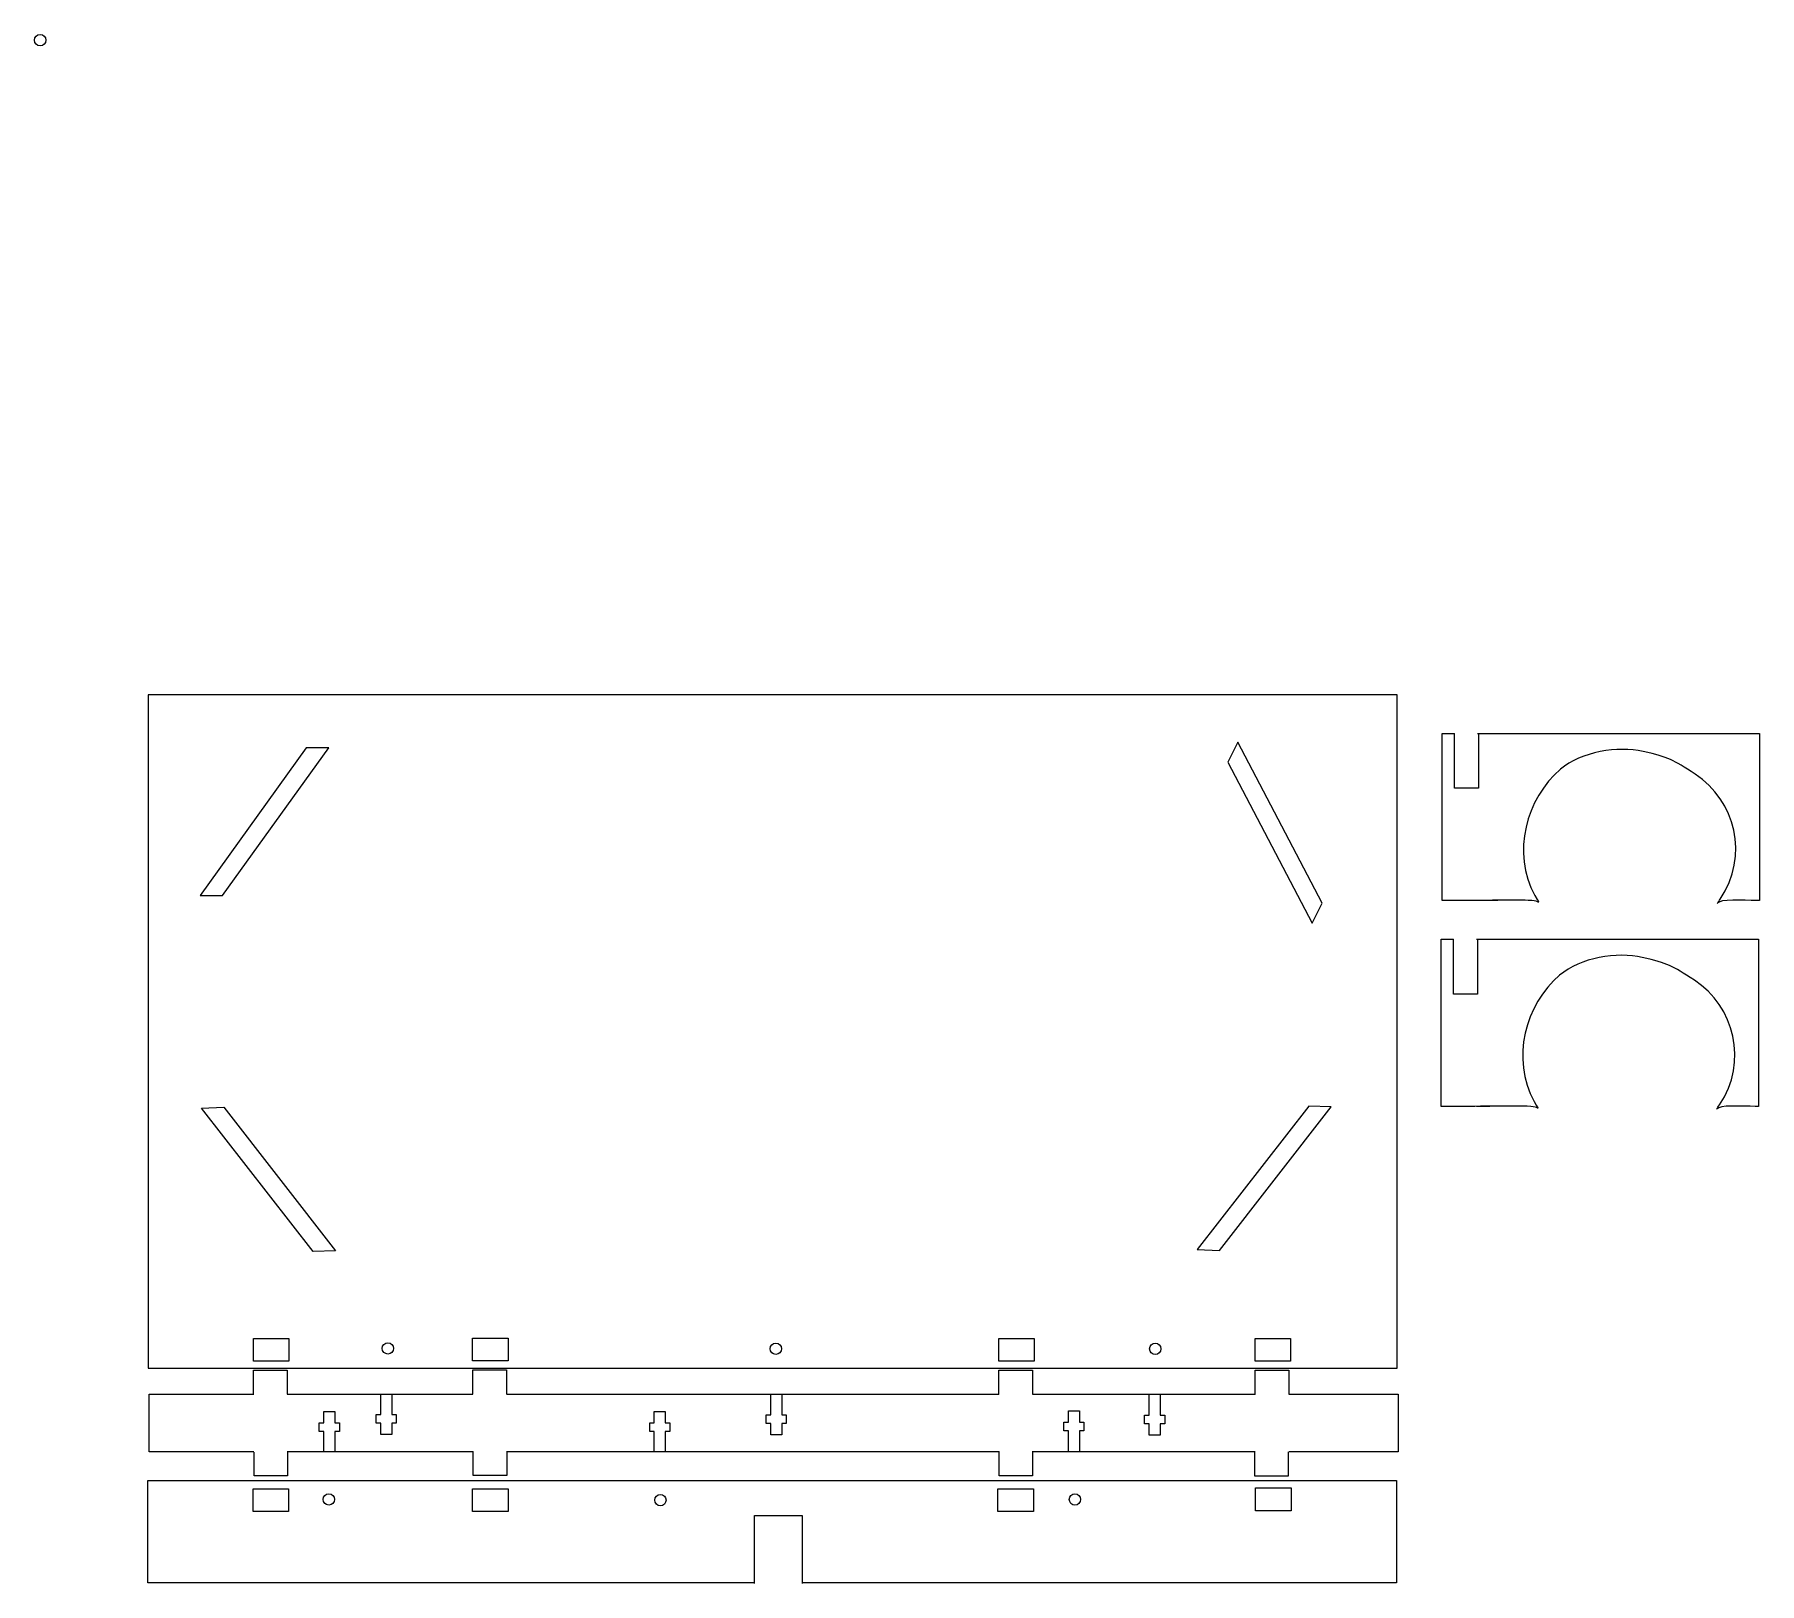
# Model space of a CAD drawing. Header units: inches. Extents: x -13 to 4.9, y -3.7 to 12.4.
import ezdxf

# ---------------------------------------------------------------- set-up
doc = ezdxf.new("R2010")
doc.units = ezdxf.units.IN
doc.header["$MEASUREMENT"] = 0
doc.layers.add('Layer 1', color=7, linetype='Continuous')

msp = doc.modelspace()

# ---------------------------------------------------------------- linework, layer by layer
at = {"layer": 'Layer 1', "color": 250, "lineweight": 9}
msp.add_lwpolyline([(-11.863, -1.489), (1.121, -1.489), (1.121, 5.511), (-11.863, 5.511), (-11.863, -1.489)], close=True, dxfattribs=at)
for centre in [(-9.372, -1.284), (-5.338, -1.287), (-1.393, -1.288), (-9.986, -2.853), (-6.539, -2.861), (-2.228, -2.854)]:
    msp.add_ellipse(centre, major_axis=(0, 0.059), ratio=1, dxfattribs=at)
at = {"layer": 'Layer 1', "color": 1, "lineweight": 9}
for points, knots in [([(-12.928, 12.317), (-12.928, 12.35), (-12.955, 12.377), (-12.987, 12.377), (-12.987, 12.377), (-13.02, 12.377), (-13.046, 12.35), (-13.046, 12.317), (-13.046, 12.317), (-13.046, 12.285), (-13.02, 12.258), (-12.987, 12.258), (-12.987, 12.258), (-12.955, 12.258), (-12.928, 12.285), (-12.928, 12.317)], [0, 0, 0, 0, 0.2, 0.2, 0.2, 0.2, 0.4, 0.4, 0.4, 0.4, 0.6, 0.6, 0.6, 0.6, 1, 1, 1, 1]), ([(-12.928, 12.317), (-12.928, 12.35), (-12.955, 12.377), (-12.987, 12.377), (-12.987, 12.377), (-13.02, 12.377), (-13.046, 12.35), (-13.046, 12.317), (-13.046, 12.317), (-13.046, 12.285), (-13.02, 12.258), (-12.987, 12.258), (-12.987, 12.258), (-12.955, 12.258), (-12.928, 12.285), (-12.928, 12.317)], [0, 0, 0, 0, 0.2, 0.2, 0.2, 0.2, 0.4, 0.4, 0.4, 0.4, 0.6, 0.6, 0.6, 0.6, 1, 1, 1, 1]), ([(-10.401, -1.18), (-10.401, -1.18), (-10.771, -1.18), (-10.771, -1.18), (-10.771, -1.18), (-10.771, -1.18), (-10.771, -1.416), (-10.771, -1.416), (-10.771, -1.416), (-10.771, -1.416), (-10.401, -1.416), (-10.401, -1.416), (-10.401, -1.416), (-10.401, -1.416), (-10.401, -1.18), (-10.401, -1.18)], [0, 0, 0, 0, 0.2, 0.2, 0.2, 0.2, 0.4, 0.4, 0.4, 0.4, 0.6, 0.6, 0.6, 0.6, 1, 1, 1, 1]), ([(-8.121, -1.177), (-8.121, -1.177), (-8.491, -1.177), (-8.491, -1.177), (-8.491, -1.177), (-8.491, -1.177), (-8.491, -1.413), (-8.491, -1.413), (-8.491, -1.413), (-8.491, -1.413), (-8.121, -1.413), (-8.121, -1.413), (-8.121, -1.413), (-8.121, -1.413), (-8.121, -1.177), (-8.121, -1.177)], [0, 0, 0, 0, 0.2, 0.2, 0.2, 0.2, 0.4, 0.4, 0.4, 0.4, 0.6, 0.6, 0.6, 0.6, 1, 1, 1, 1]), ([(-2.651, -1.18), (-2.651, -1.18), (-3.021, -1.18), (-3.021, -1.18), (-3.021, -1.18), (-3.021, -1.18), (-3.021, -1.416), (-3.021, -1.416), (-3.021, -1.416), (-3.021, -1.416), (-2.651, -1.416), (-2.651, -1.416), (-2.651, -1.416), (-2.651, -1.416), (-2.651, -1.18), (-2.651, -1.18)], [0, 0, 0, 0, 0.2, 0.2, 0.2, 0.2, 0.4, 0.4, 0.4, 0.4, 0.6, 0.6, 0.6, 0.6, 1, 1, 1, 1]), ([(0.014, -1.18), (0.014, -1.18), (-0.356, -1.18), (-0.356, -1.18), (-0.356, -1.18), (-0.356, -1.18), (-0.356, -1.416), (-0.356, -1.416), (-0.356, -1.416), (-0.356, -1.416), (0.014, -1.416), (0.014, -1.416), (0.014, -1.416), (0.014, -1.416), (0.014, -1.18), (0.014, -1.18)], [0, 0, 0, 0, 0.2, 0.2, 0.2, 0.2, 0.4, 0.4, 0.4, 0.4, 0.6, 0.6, 0.6, 0.6, 1, 1, 1, 1]), ([(-9.332, -1.759), (-9.332, -1.759), (-9.332, -1.97), (-9.332, -1.97), (-9.332, -1.97), (-9.332, -1.97), (-9.285, -1.97), (-9.285, -1.97), (-9.285, -1.97), (-9.285, -1.97), (-9.285, -2.061), (-9.285, -2.061), (-9.285, -2.061), (-9.285, -2.061), (-9.332, -2.061), (-9.332, -2.061), (-9.332, -2.061), (-9.332, -2.061), (-9.332, -2.179), (-9.332, -2.179), (-9.332, -2.179), (-9.332, -2.179), (-9.386, -2.179), (-9.386, -2.179), (-9.386, -2.179), (-9.386, -2.179), (-9.446, -2.179), (-9.446, -2.179), (-9.446, -2.179), (-9.446, -2.179), (-9.446, -2.061), (-9.446, -2.061), (-9.446, -2.061), (-9.446, -2.061), (-9.494, -2.061), (-9.494, -2.061), (-9.494, -2.061), (-9.494, -2.061), (-9.494, -1.97), (-9.494, -1.97), (-9.494, -1.97), (-9.494, -1.97), (-9.446, -1.97), (-9.446, -1.97), (-9.446, -1.97), (-9.446, -1.97), (-9.446, -1.759), (-9.446, -1.759)], [0, 0, 0, 0, 0.076923, 0.076923, 0.076923, 0.076923, 0.153846, 0.153846, 0.153846, 0.153846, 0.230769, 0.230769, 0.230769, 0.230769, 0.307692, 0.307692, 0.307692, 0.307692, 0.384615, 0.384615, 0.384615, 0.384615, 0.461538, 0.461538, 0.461538, 0.461538, 0.538462, 0.538462, 0.538462, 0.538462, 0.615385, 0.615385, 0.615385, 0.615385, 0.692308, 0.692308, 0.692308, 0.692308, 0.769231, 0.769231, 0.769231, 0.769231, 0.846154, 0.846154, 0.846154, 0.846154, 1, 1, 1, 1]), ([(-5.277, -1.763), (-5.277, -1.763), (-5.277, -1.974), (-5.277, -1.974), (-5.277, -1.974), (-5.277, -1.974), (-5.23, -1.974), (-5.23, -1.974), (-5.23, -1.974), (-5.23, -1.974), (-5.23, -2.064), (-5.23, -2.064), (-5.23, -2.064), (-5.23, -2.064), (-5.277, -2.064), (-5.277, -2.064), (-5.277, -2.064), (-5.277, -2.064), (-5.277, -2.182), (-5.277, -2.182), (-5.277, -2.182), (-5.277, -2.182), (-5.331, -2.182), (-5.331, -2.182), (-5.331, -2.182), (-5.331, -2.182), (-5.391, -2.182), (-5.391, -2.182), (-5.391, -2.182), (-5.391, -2.182), (-5.391, -2.064), (-5.391, -2.064), (-5.391, -2.064), (-5.391, -2.064), (-5.439, -2.064), (-5.439, -2.064), (-5.439, -2.064), (-5.439, -2.064), (-5.439, -1.974), (-5.439, -1.974), (-5.439, -1.974), (-5.439, -1.974), (-5.391, -1.974), (-5.391, -1.974), (-5.391, -1.974), (-5.391, -1.974), (-5.391, -1.763), (-5.391, -1.763)], [0, 0, 0, 0, 0.076923, 0.076923, 0.076923, 0.076923, 0.153846, 0.153846, 0.153846, 0.153846, 0.230769, 0.230769, 0.230769, 0.230769, 0.307692, 0.307692, 0.307692, 0.307692, 0.384615, 0.384615, 0.384615, 0.384615, 0.461538, 0.461538, 0.461538, 0.461538, 0.538462, 0.538462, 0.538462, 0.538462, 0.615385, 0.615385, 0.615385, 0.615385, 0.692308, 0.692308, 0.692308, 0.692308, 0.769231, 0.769231, 0.769231, 0.769231, 0.846154, 0.846154, 0.846154, 0.846154, 1, 1, 1, 1]), ([(-1.342, -1.767), (-1.342, -1.767), (-1.342, -1.978), (-1.342, -1.978), (-1.342, -1.978), (-1.342, -1.978), (-1.295, -1.978), (-1.295, -1.978), (-1.295, -1.978), (-1.295, -1.978), (-1.295, -2.068), (-1.295, -2.068), (-1.295, -2.068), (-1.295, -2.068), (-1.342, -2.068), (-1.342, -2.068), (-1.342, -2.068), (-1.342, -2.068), (-1.342, -2.186), (-1.342, -2.186), (-1.342, -2.186), (-1.342, -2.186), (-1.396, -2.186), (-1.396, -2.186), (-1.396, -2.186), (-1.396, -2.186), (-1.456, -2.186), (-1.456, -2.186), (-1.456, -2.186), (-1.456, -2.186), (-1.456, -2.068), (-1.456, -2.068), (-1.456, -2.068), (-1.456, -2.068), (-1.504, -2.068), (-1.504, -2.068), (-1.504, -2.068), (-1.504, -2.068), (-1.504, -1.978), (-1.504, -1.978), (-1.504, -1.978), (-1.504, -1.978), (-1.456, -1.978), (-1.456, -1.978), (-1.456, -1.978), (-1.456, -1.978), (-1.456, -1.767), (-1.456, -1.767)], [0, 0, 0, 0, 0.076923, 0.076923, 0.076923, 0.076923, 0.153846, 0.153846, 0.153846, 0.153846, 0.230769, 0.230769, 0.230769, 0.230769, 0.307692, 0.307692, 0.307692, 0.307692, 0.384615, 0.384615, 0.384615, 0.384615, 0.461538, 0.461538, 0.461538, 0.461538, 0.538462, 0.538462, 0.538462, 0.538462, 0.615385, 0.615385, 0.615385, 0.615385, 0.692308, 0.692308, 0.692308, 0.692308, 0.769231, 0.769231, 0.769231, 0.769231, 0.846154, 0.846154, 0.846154, 0.846154, 1, 1, 1, 1]), ([(-10.038, -2.359), (-10.038, -2.359), (-10.038, -2.148), (-10.038, -2.148), (-10.038, -2.148), (-10.038, -2.148), (-10.085, -2.148), (-10.085, -2.148), (-10.085, -2.148), (-10.085, -2.148), (-10.085, -2.058), (-10.085, -2.058), (-10.085, -2.058), (-10.085, -2.058), (-10.038, -2.058), (-10.038, -2.058), (-10.038, -2.058), (-10.038, -2.058), (-10.038, -1.94), (-10.038, -1.94), (-10.038, -1.94), (-10.038, -1.94), (-9.984, -1.94), (-9.984, -1.94), (-9.984, -1.94), (-9.984, -1.94), (-9.924, -1.94), (-9.924, -1.94), (-9.924, -1.94), (-9.924, -1.94), (-9.924, -2.058), (-9.924, -2.058), (-9.924, -2.058), (-9.924, -2.058), (-9.876, -2.058), (-9.876, -2.058), (-9.876, -2.058), (-9.876, -2.058), (-9.876, -2.148), (-9.876, -2.148), (-9.876, -2.148), (-9.876, -2.148), (-9.924, -2.148), (-9.924, -2.148), (-9.924, -2.148), (-9.924, -2.148), (-9.924, -2.359), (-9.924, -2.359)], [0, 0, 0, 0, 0.076923, 0.076923, 0.076923, 0.076923, 0.153846, 0.153846, 0.153846, 0.153846, 0.230769, 0.230769, 0.230769, 0.230769, 0.307692, 0.307692, 0.307692, 0.307692, 0.384615, 0.384615, 0.384615, 0.384615, 0.461538, 0.461538, 0.461538, 0.461538, 0.538462, 0.538462, 0.538462, 0.538462, 0.615385, 0.615385, 0.615385, 0.615385, 0.692308, 0.692308, 0.692308, 0.692308, 0.769231, 0.769231, 0.769231, 0.769231, 0.846154, 0.846154, 0.846154, 0.846154, 1, 1, 1, 1]), ([(-6.602, -2.36), (-6.602, -2.36), (-6.602, -2.149), (-6.602, -2.149), (-6.602, -2.149), (-6.602, -2.149), (-6.649, -2.149), (-6.649, -2.149), (-6.649, -2.149), (-6.649, -2.149), (-6.649, -2.058), (-6.649, -2.058), (-6.649, -2.058), (-6.649, -2.058), (-6.602, -2.058), (-6.602, -2.058), (-6.602, -2.058), (-6.602, -2.058), (-6.602, -1.94), (-6.602, -1.94), (-6.602, -1.94), (-6.602, -1.94), (-6.548, -1.94), (-6.548, -1.94), (-6.548, -1.94), (-6.548, -1.94), (-6.488, -1.94), (-6.488, -1.94), (-6.488, -1.94), (-6.488, -1.94), (-6.488, -2.058), (-6.488, -2.058), (-6.488, -2.058), (-6.488, -2.058), (-6.44, -2.058), (-6.44, -2.058), (-6.44, -2.058), (-6.44, -2.058), (-6.44, -2.149), (-6.44, -2.149), (-6.44, -2.149), (-6.44, -2.149), (-6.488, -2.149), (-6.488, -2.149), (-6.488, -2.149), (-6.488, -2.149), (-6.488, -2.36), (-6.488, -2.36)], [0, 0, 0, 0, 0.076923, 0.076923, 0.076923, 0.076923, 0.153846, 0.153846, 0.153846, 0.153846, 0.230769, 0.230769, 0.230769, 0.230769, 0.307692, 0.307692, 0.307692, 0.307692, 0.384615, 0.384615, 0.384615, 0.384615, 0.461538, 0.461538, 0.461538, 0.461538, 0.538462, 0.538462, 0.538462, 0.538462, 0.615385, 0.615385, 0.615385, 0.615385, 0.692308, 0.692308, 0.692308, 0.692308, 0.769231, 0.769231, 0.769231, 0.769231, 0.846154, 0.846154, 0.846154, 0.846154, 1, 1, 1, 1]), ([(-2.296, -2.353), (-2.296, -2.353), (-2.296, -2.142), (-2.296, -2.142), (-2.296, -2.142), (-2.296, -2.142), (-2.344, -2.142), (-2.344, -2.142), (-2.344, -2.142), (-2.344, -2.142), (-2.344, -2.051), (-2.344, -2.051), (-2.344, -2.051), (-2.344, -2.051), (-2.296, -2.051), (-2.296, -2.051), (-2.296, -2.051), (-2.296, -2.051), (-2.296, -1.933), (-2.296, -1.933), (-2.296, -1.933), (-2.296, -1.933), (-2.242, -1.933), (-2.242, -1.933), (-2.242, -1.933), (-2.242, -1.933), (-2.182, -1.933), (-2.182, -1.933), (-2.182, -1.933), (-2.182, -1.933), (-2.182, -2.051), (-2.182, -2.051), (-2.182, -2.051), (-2.182, -2.051), (-2.135, -2.051), (-2.135, -2.051), (-2.135, -2.051), (-2.135, -2.051), (-2.135, -2.142), (-2.135, -2.142), (-2.135, -2.142), (-2.135, -2.142), (-2.182, -2.142), (-2.182, -2.142), (-2.182, -2.142), (-2.182, -2.142), (-2.182, -2.353), (-2.182, -2.353)], [0, 0, 0, 0, 0.076923, 0.076923, 0.076923, 0.076923, 0.153846, 0.153846, 0.153846, 0.153846, 0.230769, 0.230769, 0.230769, 0.230769, 0.307692, 0.307692, 0.307692, 0.307692, 0.384615, 0.384615, 0.384615, 0.384615, 0.461538, 0.461538, 0.461538, 0.461538, 0.538462, 0.538462, 0.538462, 0.538462, 0.615385, 0.615385, 0.615385, 0.615385, 0.692308, 0.692308, 0.692308, 0.692308, 0.769231, 0.769231, 0.769231, 0.769231, 0.846154, 0.846154, 0.846154, 0.846154, 1, 1, 1, 1]), ([(-10.404, -2.742), (-10.404, -2.742), (-10.774, -2.742), (-10.774, -2.742), (-10.774, -2.742), (-10.774, -2.742), (-10.774, -2.978), (-10.774, -2.978), (-10.774, -2.978), (-10.774, -2.978), (-10.404, -2.978), (-10.404, -2.978), (-10.404, -2.978), (-10.404, -2.978), (-10.404, -2.742), (-10.404, -2.742)], [0, 0, 0, 0, 0.2, 0.2, 0.2, 0.2, 0.4, 0.4, 0.4, 0.4, 0.6, 0.6, 0.6, 0.6, 1, 1, 1, 1]), ([(-8.121, -2.742), (-8.121, -2.742), (-8.491, -2.742), (-8.491, -2.742), (-8.491, -2.742), (-8.491, -2.742), (-8.491, -2.978), (-8.491, -2.978), (-8.491, -2.978), (-8.491, -2.978), (-8.121, -2.978), (-8.121, -2.978), (-8.121, -2.978), (-8.121, -2.978), (-8.121, -2.742), (-8.121, -2.742)], [0, 0, 0, 0, 0.2, 0.2, 0.2, 0.2, 0.4, 0.4, 0.4, 0.4, 0.6, 0.6, 0.6, 0.6, 1, 1, 1, 1]), ([(-2.66, -2.742), (-2.66, -2.742), (-3.03, -2.742), (-3.03, -2.742), (-3.03, -2.742), (-3.03, -2.742), (-3.03, -2.978), (-3.03, -2.978), (-3.03, -2.978), (-3.03, -2.978), (-2.66, -2.978), (-2.66, -2.978), (-2.66, -2.978), (-2.66, -2.978), (-2.66, -2.742), (-2.66, -2.742)], [0, 0, 0, 0, 0.2, 0.2, 0.2, 0.2, 0.4, 0.4, 0.4, 0.4, 0.6, 0.6, 0.6, 0.6, 1, 1, 1, 1]), ([(0.019, -2.735), (0.019, -2.735), (-0.351, -2.735), (-0.351, -2.735), (-0.351, -2.735), (-0.351, -2.735), (-0.351, -2.971), (-0.351, -2.971), (-0.351, -2.971), (-0.351, -2.971), (0.019, -2.971), (0.019, -2.971), (0.019, -2.971), (0.019, -2.971), (0.019, -2.735), (0.019, -2.735)], [0, 0, 0, 0, 0.2, 0.2, 0.2, 0.2, 0.4, 0.4, 0.4, 0.4, 0.6, 0.6, 0.6, 0.6, 1, 1, 1, 1])]:
    msp.add_open_spline(points, degree=3, knots=knots, dxfattribs=at)
at = {"layer": 'Layer 1', "color": 250, "lineweight": 9}
for points, knots in [([(1.706, 3.372), (1.706, 3.372), (1.59, 3.372), (1.59, 3.372), (1.59, 3.372), (1.59, 3.372), (1.59, 5.111), (1.59, 5.111), (1.59, 5.111), (1.59, 5.111), (1.717, 5.111), (1.717, 5.111)], [0, 0, 0, 0, 0.25, 0.25, 0.25, 0.25, 0.5, 0.5, 0.5, 0.5, 1, 1, 1, 1]), ([(4.451, 3.343), (4.46, 3.356), (4.471, 3.371), (4.482, 3.388), (4.482, 3.388), (4.784, 3.837), (4.639, 4.415), (4.221, 4.685), (4.221, 4.685), (3.982, 4.84), (3.954, 4.858), (3.68, 4.922), (3.68, 4.922), (3.417, 4.983), (3.037, 4.92), (2.82, 4.737), (2.82, 4.737), (2.464, 4.435), (2.31, 3.869), (2.555, 3.424), (2.555, 3.424), (2.555, 3.424), (2.577, 3.385), (2.577, 3.385), (2.577, 3.385), (2.611, 3.328), (2.596, 3.37), (2.521, 3.373), (2.521, 3.373), (2.342, 3.38), (1.888, 3.372), (1.706, 3.372), (1.706, 3.372), (1.706, 3.372), (1.59, 3.372), (1.59, 3.372), (1.59, 3.372), (1.59, 3.372), (1.59, 5.111), (1.59, 5.111), (1.59, 5.111), (1.59, 5.111), (1.717, 5.111), (1.717, 5.111)], [0, 0, 0, 0, 0.083333, 0.083333, 0.083333, 0.083333, 0.166667, 0.166667, 0.166667, 0.166667, 0.25, 0.25, 0.25, 0.25, 0.333333, 0.333333, 0.333333, 0.333333, 0.416667, 0.416667, 0.416667, 0.416667, 0.5, 0.5, 0.5, 0.5, 0.583333, 0.583333, 0.583333, 0.583333, 0.666667, 0.666667, 0.666667, 0.666667, 0.75, 0.75, 0.75, 0.75, 0.833333, 0.833333, 0.833333, 0.833333, 1, 1, 1, 1]), ([(1.957, 5.111), (1.957, 5.111), (1.967, 5.111), (1.967, 5.111), (1.967, 5.111), (1.967, 5.111), (1.967, 4.541), (1.967, 4.541), (1.967, 4.541), (1.967, 4.541), (1.717, 4.541), (1.717, 4.541), (1.717, 4.541), (1.717, 4.541), (1.717, 5.111), (1.717, 5.111)], [0, 0, 0, 0, 0.2, 0.2, 0.2, 0.2, 0.4, 0.4, 0.4, 0.4, 0.6, 0.6, 0.6, 0.6, 1, 1, 1, 1]), ([(1.957, 5.111), (1.957, 5.111), (4.89, 5.111), (4.89, 5.111), (4.89, 5.111), (4.89, 5.111), (4.89, 3.372), (4.89, 3.372), (4.89, 3.372), (4.821, 3.373), (4.526, 3.389), (4.477, 3.36), (4.477, 3.36), (4.468, 3.354), (4.459, 3.349), (4.451, 3.343)], [0, 0, 0, 0, 0.2, 0.2, 0.2, 0.2, 0.4, 0.4, 0.4, 0.4, 0.6, 0.6, 0.6, 0.6, 1, 1, 1, 1]), ([(1.957, 5.111), (1.957, 5.111), (4.89, 5.111), (4.89, 5.111), (4.89, 5.111), (4.89, 5.111), (4.89, 3.372), (4.89, 3.372), (4.89, 3.372), (4.821, 3.373), (4.526, 3.389), (4.477, 3.36), (4.477, 3.36), (4.468, 3.354), (4.459, 3.349), (4.451, 3.343)], [0, 0, 0, 0, 0.2, 0.2, 0.2, 0.2, 0.4, 0.4, 0.4, 0.4, 0.6, 0.6, 0.6, 0.6, 1, 1, 1, 1]), ([(-11.092, 3.426), (-11.092, 3.426), (-11.325, 3.425), (-11.325, 3.425), (-11.325, 3.425), (-11.325, 3.425), (-10.22, 4.959), (-10.22, 4.959), (-10.22, 4.959), (-10.22, 4.959), (-9.987, 4.96), (-9.987, 4.96), (-9.987, 4.96), (-9.987, 4.96), (-11.092, 3.426), (-11.092, 3.426)], [0, 0, 0, 0, 0.2, 0.2, 0.2, 0.2, 0.4, 0.4, 0.4, 0.4, 0.6, 0.6, 0.6, 0.6, 1, 1, 1, 1]), ([(-0.639, 4.81), (-0.639, 4.81), (-0.535, 5.018), (-0.535, 5.018), (-0.535, 5.018), (-0.535, 5.018), (0.343, 3.344), (0.343, 3.344), (0.343, 3.344), (0.343, 3.344), (0.24, 3.136), (0.24, 3.136), (0.24, 3.136), (0.24, 3.136), (-0.639, 4.81), (-0.639, 4.81)], [0, 0, 0, 0, 0.2, 0.2, 0.2, 0.2, 0.4, 0.4, 0.4, 0.4, 0.6, 0.6, 0.6, 0.6, 1, 1, 1, 1]), ([(4.451, 3.343), (4.46, 3.356), (4.471, 3.371), (4.482, 3.388), (4.482, 3.388), (4.784, 3.837), (4.639, 4.415), (4.221, 4.685), (4.221, 4.685), (3.982, 4.84), (3.954, 4.858), (3.68, 4.922), (3.68, 4.922), (3.417, 4.983), (3.037, 4.92), (2.82, 4.737), (2.82, 4.737), (2.464, 4.435), (2.31, 3.869), (2.555, 3.424), (2.555, 3.424), (2.555, 3.424), (2.577, 3.385), (2.577, 3.385), (2.577, 3.385), (2.611, 3.328), (2.596, 3.37), (2.521, 3.373), (2.521, 3.373), (2.342, 3.38), (2.138, 3.372), (1.956, 3.372)], [0, 0, 0, 0, 0.111111, 0.111111, 0.111111, 0.111111, 0.222222, 0.222222, 0.222222, 0.222222, 0.333333, 0.333333, 0.333333, 0.333333, 0.444444, 0.444444, 0.444444, 0.444444, 0.555556, 0.555556, 0.555556, 0.555556, 0.666667, 0.666667, 0.666667, 0.666667, 0.777778, 0.777778, 0.777778, 0.777778, 1, 1, 1, 1]), ([(1.697, 1.231), (1.697, 1.231), (1.58, 1.231), (1.58, 1.231), (1.58, 1.231), (1.58, 1.231), (1.58, 2.97), (1.58, 2.97), (1.58, 2.97), (1.58, 2.97), (1.708, 2.97), (1.708, 2.97)], [0, 0, 0, 0, 0.25, 0.25, 0.25, 0.25, 0.5, 0.5, 0.5, 0.5, 1, 1, 1, 1]), ([(4.442, 1.202), (4.451, 1.215), (4.462, 1.23), (4.473, 1.247), (4.473, 1.247), (4.775, 1.696), (4.629, 2.274), (4.212, 2.544), (4.212, 2.544), (3.973, 2.699), (3.945, 2.717), (3.671, 2.781), (3.671, 2.781), (3.408, 2.842), (3.028, 2.779), (2.811, 2.596), (2.811, 2.596), (2.455, 2.294), (2.301, 1.728), (2.546, 1.283), (2.546, 1.283), (2.546, 1.283), (2.568, 1.244), (2.568, 1.244), (2.568, 1.244), (2.601, 1.187), (2.587, 1.229), (2.512, 1.232), (2.512, 1.232), (2.333, 1.239), (1.879, 1.231), (1.697, 1.231), (1.697, 1.231), (1.697, 1.231), (1.58, 1.231), (1.58, 1.231), (1.58, 1.231), (1.58, 1.231), (1.58, 2.97), (1.58, 2.97), (1.58, 2.97), (1.58, 2.97), (1.708, 2.97), (1.708, 2.97)], [0, 0, 0, 0, 0.083333, 0.083333, 0.083333, 0.083333, 0.166667, 0.166667, 0.166667, 0.166667, 0.25, 0.25, 0.25, 0.25, 0.333333, 0.333333, 0.333333, 0.333333, 0.416667, 0.416667, 0.416667, 0.416667, 0.5, 0.5, 0.5, 0.5, 0.583333, 0.583333, 0.583333, 0.583333, 0.666667, 0.666667, 0.666667, 0.666667, 0.75, 0.75, 0.75, 0.75, 0.833333, 0.833333, 0.833333, 0.833333, 1, 1, 1, 1]), ([(1.948, 2.97), (1.948, 2.97), (1.958, 2.97), (1.958, 2.97), (1.958, 2.97), (1.958, 2.97), (1.958, 2.4), (1.958, 2.4), (1.958, 2.4), (1.958, 2.4), (1.708, 2.4), (1.708, 2.4), (1.708, 2.4), (1.708, 2.4), (1.708, 2.97), (1.708, 2.97)], [0, 0, 0, 0, 0.2, 0.2, 0.2, 0.2, 0.4, 0.4, 0.4, 0.4, 0.6, 0.6, 0.6, 0.6, 1, 1, 1, 1]), ([(1.948, 2.97), (1.948, 2.97), (4.88, 2.97), (4.88, 2.97), (4.88, 2.97), (4.88, 2.97), (4.88, 1.231), (4.88, 1.231), (4.88, 1.231), (4.811, 1.232), (4.517, 1.248), (4.468, 1.219), (4.468, 1.219), (4.459, 1.213), (4.45, 1.208), (4.442, 1.202)], [0, 0, 0, 0, 0.2, 0.2, 0.2, 0.2, 0.4, 0.4, 0.4, 0.4, 0.6, 0.6, 0.6, 0.6, 1, 1, 1, 1]), ([(1.948, 2.97), (1.948, 2.97), (4.88, 2.97), (4.88, 2.97), (4.88, 2.97), (4.88, 2.97), (4.88, 1.231), (4.88, 1.231), (4.88, 1.231), (4.811, 1.232), (4.517, 1.248), (4.468, 1.219), (4.468, 1.219), (4.459, 1.213), (4.45, 1.208), (4.442, 1.202)], [0, 0, 0, 0, 0.2, 0.2, 0.2, 0.2, 0.4, 0.4, 0.4, 0.4, 0.6, 0.6, 0.6, 0.6, 1, 1, 1, 1]), ([(4.442, 1.202), (4.451, 1.215), (4.462, 1.23), (4.473, 1.247), (4.473, 1.247), (4.775, 1.696), (4.629, 2.274), (4.212, 2.544), (4.212, 2.544), (3.973, 2.699), (3.945, 2.717), (3.671, 2.781), (3.671, 2.781), (3.408, 2.842), (3.028, 2.779), (2.811, 2.596), (2.811, 2.596), (2.455, 2.294), (2.301, 1.728), (2.546, 1.283), (2.546, 1.283), (2.546, 1.283), (2.568, 1.244), (2.568, 1.244), (2.568, 1.244), (2.601, 1.187), (2.587, 1.229), (2.512, 1.232), (2.512, 1.232), (2.333, 1.239), (2.129, 1.231), (1.947, 1.231)], [0, 0, 0, 0, 0.111111, 0.111111, 0.111111, 0.111111, 0.222222, 0.222222, 0.222222, 0.222222, 0.333333, 0.333333, 0.333333, 0.333333, 0.444444, 0.444444, 0.444444, 0.444444, 0.555556, 0.555556, 0.555556, 0.555556, 0.666667, 0.666667, 0.666667, 0.666667, 0.777778, 0.777778, 0.777778, 0.777778, 1, 1, 1, 1]), ([(-10.149, -0.276), (-10.149, -0.276), (-9.917, -0.268), (-9.917, -0.268), (-9.917, -0.268), (-9.917, -0.268), (-11.078, 1.224), (-11.078, 1.224), (-11.078, 1.224), (-11.078, 1.224), (-11.311, 1.215), (-11.311, 1.215), (-11.311, 1.215), (-11.311, 1.215), (-10.149, -0.276), (-10.149, -0.276)], [0, 0, 0, 0, 0.2, 0.2, 0.2, 0.2, 0.4, 0.4, 0.4, 0.4, 0.6, 0.6, 0.6, 0.6, 1, 1, 1, 1]), ([(0.202, 1.235), (0.202, 1.235), (0.435, 1.227), (0.435, 1.227), (0.435, 1.227), (0.435, 1.227), (-0.726, -0.265), (-0.726, -0.265), (-0.726, -0.265), (-0.726, -0.265), (-0.959, -0.256), (-0.959, -0.256), (-0.959, -0.256), (-0.959, -0.256), (0.202, 1.235), (0.202, 1.235)], [0, 0, 0, 0, 0.2, 0.2, 0.2, 0.2, 0.4, 0.4, 0.4, 0.4, 0.6, 0.6, 0.6, 0.6, 1, 1, 1, 1]), ([(-10.765, -1.759), (-10.765, -1.759), (-10.768, -1.759), (-10.768, -1.759), (-10.768, -1.759), (-10.768, -1.759), (-10.768, -1.509), (-10.768, -1.509), (-10.768, -1.509), (-10.768, -1.509), (-10.419, -1.509), (-10.419, -1.509), (-10.419, -1.509), (-10.419, -1.509), (-10.419, -1.758), (-10.419, -1.758)], [0, 0, 0, 0, 0.2, 0.2, 0.2, 0.2, 0.4, 0.4, 0.4, 0.4, 0.6, 0.6, 0.6, 0.6, 1, 1, 1, 1]), ([(-8.485, -1.756), (-8.485, -1.756), (-8.489, -1.756), (-8.489, -1.756), (-8.489, -1.756), (-8.489, -1.756), (-8.489, -1.506), (-8.489, -1.506), (-8.489, -1.506), (-8.489, -1.506), (-8.14, -1.506), (-8.14, -1.506), (-8.14, -1.506), (-8.14, -1.506), (-8.14, -1.755), (-8.14, -1.755)], [0, 0, 0, 0, 0.2, 0.2, 0.2, 0.2, 0.4, 0.4, 0.4, 0.4, 0.6, 0.6, 0.6, 0.6, 1, 1, 1, 1]), ([(-3.015, -1.759), (-3.015, -1.759), (-3.018, -1.759), (-3.018, -1.759), (-3.018, -1.759), (-3.018, -1.759), (-3.018, -1.509), (-3.018, -1.509), (-3.018, -1.509), (-3.018, -1.509), (-2.67, -1.509), (-2.67, -1.509), (-2.67, -1.509), (-2.67, -1.509), (-2.67, -1.758), (-2.67, -1.758)], [0, 0, 0, 0, 0.2, 0.2, 0.2, 0.2, 0.4, 0.4, 0.4, 0.4, 0.6, 0.6, 0.6, 0.6, 1, 1, 1, 1]), ([(-0.35, -1.759), (-0.35, -1.759), (-0.353, -1.759), (-0.353, -1.759), (-0.353, -1.759), (-0.353, -1.759), (-0.353, -1.509), (-0.353, -1.509), (-0.353, -1.509), (-0.353, -1.509), (-0.005, -1.509), (-0.005, -1.509), (-0.005, -1.509), (-0.005, -1.509), (-0.005, -1.758), (-0.005, -1.758)], [0, 0, 0, 0, 0.2, 0.2, 0.2, 0.2, 0.4, 0.4, 0.4, 0.4, 0.6, 0.6, 0.6, 0.6, 1, 1, 1, 1]), ([(-10.765, -2.358), (-10.765, -2.358), (-11.33, -2.358), (-11.33, -2.358), (-11.33, -2.358), (-11.33, -2.358), (-11.853, -2.358), (-11.853, -2.358), (-11.853, -2.358), (-11.853, -2.358), (-11.853, -1.758), (-11.853, -1.758), (-11.853, -1.758), (-11.853, -1.758), (-11.737, -1.758), (-11.737, -1.758)], [0, 0, 0, 0, 0.2, 0.2, 0.2, 0.2, 0.4, 0.4, 0.4, 0.4, 0.6, 0.6, 0.6, 0.6, 1, 1, 1, 1]), ([(-10.419, -1.758), (-10.419, -1.758), (-9.051, -1.758), (-9.051, -1.758), (-9.051, -1.758), (-9.051, -1.758), (-8.489, -1.758), (-8.489, -1.758)], [0, 0, 0, 0, 0.333333, 0.333333, 0.333333, 0.333333, 1, 1, 1, 1]), ([(-2.67, -1.758), (-2.67, -1.758), (-2.594, -1.758), (-2.594, -1.758), (-2.594, -1.758), (-2.594, -1.758), (-0.353, -1.758), (-0.353, -1.758)], [0, 0, 0, 0, 0.333333, 0.333333, 0.333333, 0.333333, 1, 1, 1, 1]), ([(-0.005, -1.758), (-0.005, -1.758), (0.962, -1.758), (0.962, -1.758), (0.962, -1.758), (0.962, -1.758), (1.131, -1.758), (1.131, -1.758), (1.131, -1.758), (1.131, -1.758), (1.131, -2.358), (1.131, -2.358), (1.131, -2.358), (1.131, -2.358), (0.962, -2.358), (0.962, -2.358), (0.962, -2.358), (0.962, -2.358), (-0.005, -2.358), (-0.005, -2.358)], [0, 0, 0, 0, 0.166667, 0.166667, 0.166667, 0.166667, 0.333333, 0.333333, 0.333333, 0.333333, 0.5, 0.5, 0.5, 0.5, 0.666667, 0.666667, 0.666667, 0.666667, 1, 1, 1, 1]), ([(-10.419, -2.36), (-10.419, -2.36), (-10.415, -2.36), (-10.415, -2.36), (-10.415, -2.36), (-10.415, -2.36), (-10.415, -2.61), (-10.415, -2.61), (-10.415, -2.61), (-10.415, -2.61), (-10.764, -2.61), (-10.764, -2.61), (-10.764, -2.61), (-10.764, -2.61), (-10.764, -2.361), (-10.764, -2.361)], [0, 0, 0, 0, 0.2, 0.2, 0.2, 0.2, 0.4, 0.4, 0.4, 0.4, 0.6, 0.6, 0.6, 0.6, 1, 1, 1, 1]), ([(-8.484, -2.358), (-8.484, -2.358), (-9.046, -2.358), (-9.046, -2.358), (-9.046, -2.358), (-9.046, -2.358), (-10.419, -2.358), (-10.419, -2.358)], [0, 0, 0, 0, 0.333333, 0.333333, 0.333333, 0.333333, 1, 1, 1, 1]), ([(-8.139, -2.356), (-8.139, -2.356), (-8.136, -2.356), (-8.136, -2.356), (-8.136, -2.356), (-8.136, -2.356), (-8.136, -2.606), (-8.136, -2.606), (-8.136, -2.606), (-8.136, -2.606), (-8.484, -2.606), (-8.484, -2.606), (-8.484, -2.606), (-8.484, -2.606), (-8.484, -2.356), (-8.484, -2.356)], [0, 0, 0, 0, 0.2, 0.2, 0.2, 0.2, 0.4, 0.4, 0.4, 0.4, 0.6, 0.6, 0.6, 0.6, 1, 1, 1, 1]), ([(-2.672, -2.357), (-2.672, -2.357), (-2.669, -2.357), (-2.669, -2.357), (-2.669, -2.357), (-2.669, -2.357), (-2.669, -2.607), (-2.669, -2.607), (-2.669, -2.607), (-2.669, -2.607), (-3.017, -2.607), (-3.017, -2.607), (-3.017, -2.607), (-3.017, -2.607), (-3.017, -2.357), (-3.017, -2.357)], [0, 0, 0, 0, 0.2, 0.2, 0.2, 0.2, 0.4, 0.4, 0.4, 0.4, 0.6, 0.6, 0.6, 0.6, 1, 1, 1, 1]), ([(-0.013, -2.361), (-0.013, -2.361), (-0.01, -2.361), (-0.01, -2.361), (-0.01, -2.361), (-0.01, -2.361), (-0.01, -2.611), (-0.01, -2.611), (-0.01, -2.611), (-0.01, -2.611), (-0.358, -2.611), (-0.358, -2.611), (-0.358, -2.611), (-0.358, -2.611), (-0.358, -2.362), (-0.358, -2.362)], [0, 0, 0, 0, 0.2, 0.2, 0.2, 0.2, 0.4, 0.4, 0.4, 0.4, 0.6, 0.6, 0.6, 0.6, 1, 1, 1, 1]), ([(-5.56, -3.722), (-5.56, -3.722), (-11.869, -3.722), (-11.869, -3.722), (-11.869, -3.722), (-11.869, -3.722), (-11.869, -2.658), (-11.869, -2.658), (-11.869, -2.658), (-11.869, -2.658), (1.114, -2.658), (1.114, -2.658), (1.114, -2.658), (1.114, -2.658), (1.114, -3.722), (1.114, -3.722), (1.114, -3.722), (1.114, -3.722), (-5.063, -3.722), (-5.063, -3.722)], [0, 0, 0, 0, 0.166667, 0.166667, 0.166667, 0.166667, 0.333333, 0.333333, 0.333333, 0.333333, 0.5, 0.5, 0.5, 0.5, 0.666667, 0.666667, 0.666667, 0.666667, 1, 1, 1, 1]), ([(-5.56, -3.728), (-5.56, -3.728), (-5.56, -3.021), (-5.56, -3.021), (-5.56, -3.021), (-5.56, -3.021), (-5.063, -3.021), (-5.063, -3.021), (-5.063, -3.021), (-5.063, -3.021), (-5.063, -3.728), (-5.063, -3.728)], [0, 0, 0, 0, 0.25, 0.25, 0.25, 0.25, 0.5, 0.5, 0.5, 0.5, 1, 1, 1, 1])]:
    msp.add_open_spline(points, degree=3, knots=knots, dxfattribs=at)
for points in [[(-11.795, -1.758), (-11.795, -1.758), (-10.765, -1.758), (-10.765, -1.758)], [(-8.137, -1.758), (-8.137, -1.758), (-3.018, -1.758), (-3.018, -1.758)], [(-3.017, -2.358), (-3.017, -2.358), (-8.137, -2.358), (-8.137, -2.358)], [(-2.166, -2.358), (-2.166, -2.358), (-2.67, -2.358), (-2.67, -2.358)], [(-0.354, -2.358), (-0.354, -2.358), (-2.183, -2.358), (-2.183, -2.358)]]:
    msp.add_open_spline(points, degree=3, dxfattribs=at)

doc.saveas('drawing.dxf')
